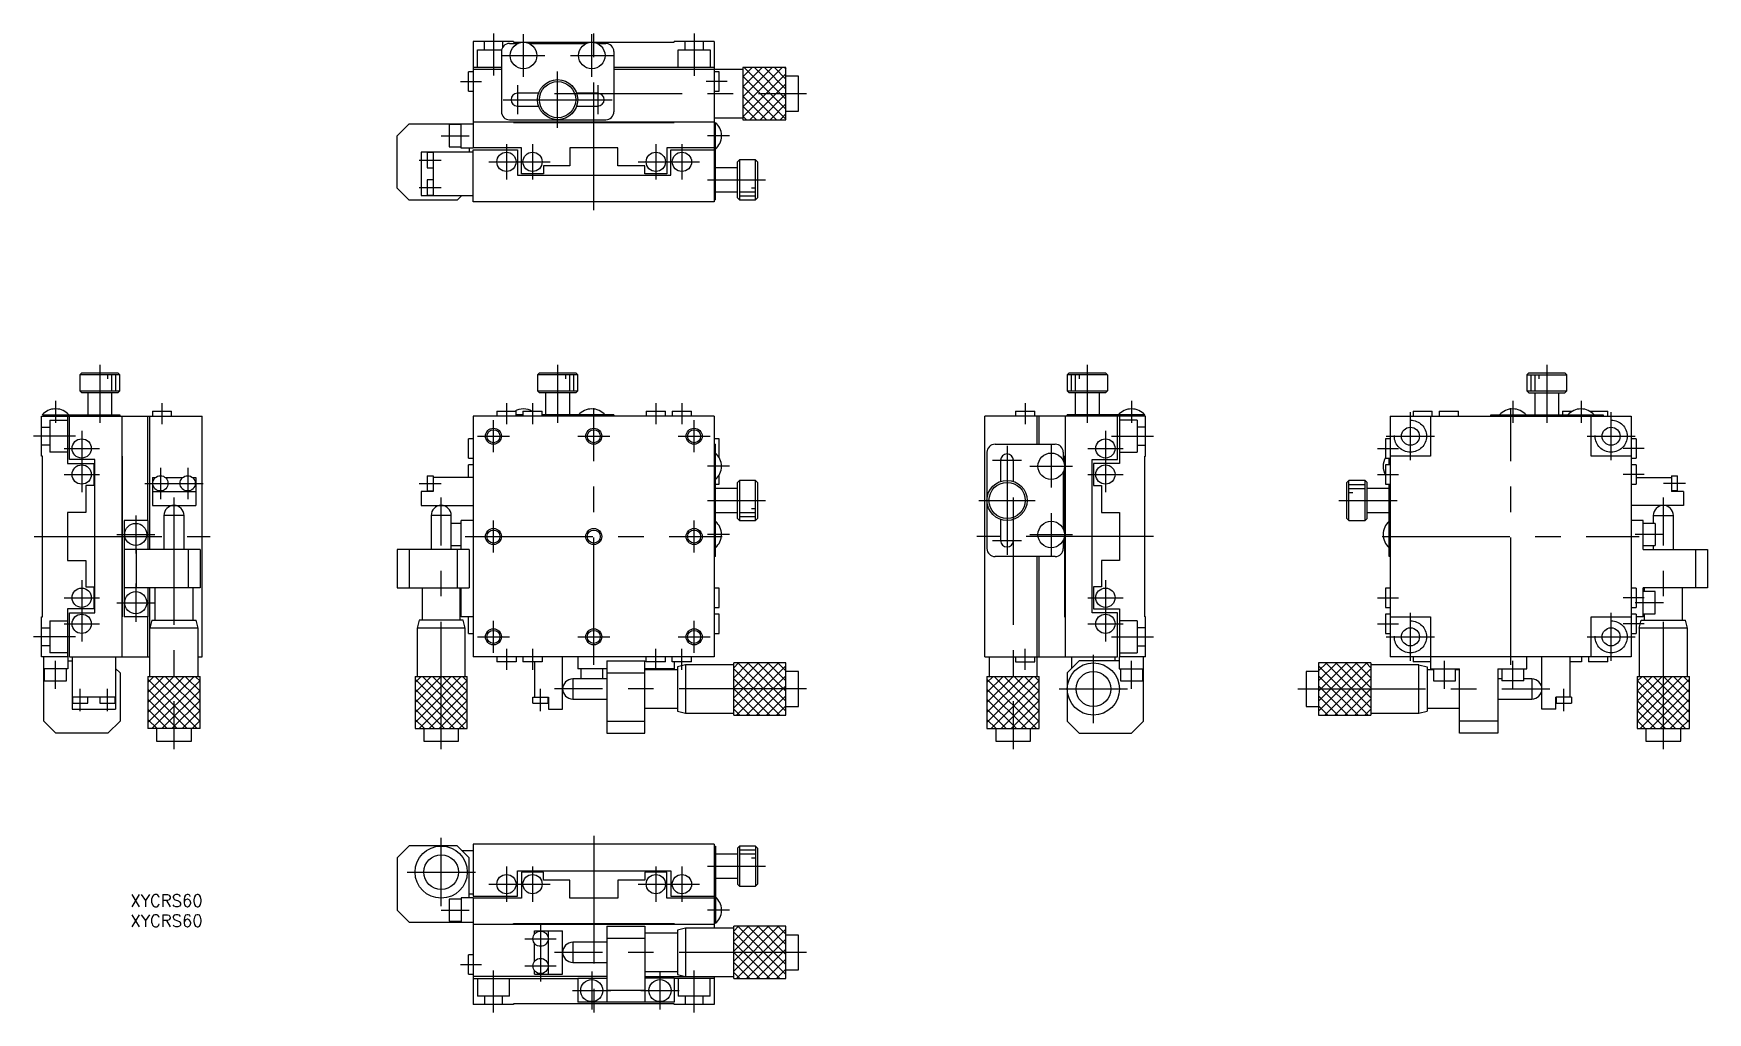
# Model space of a CAD drawing. Extents: x -110 to 307, y -119 to 125.
import ezdxf

# ---------------------------------------------------------------- set-up
doc = ezdxf.new("R2010")
doc.units = 0
doc.linetypes.add('CENTER', pattern=[50.8, 31.75, -6.35, 6.35, -6.35])
doc.linetypes.add('DASHED', pattern=[19.05, 12.7, -6.35])
doc.layers.get('0').update_dxf_attribs({"linetype": 'CONTINUOUS'})
doc.layers.add('CENTER', color=1, linetype='CENTER')
doc.styles.get("Standard").update_dxf_attribs({"font": 'txt.shx', "height": 3, "bigfont": 'bigfont.shx'})

msp = doc.modelspace()

# ---------------------------------------------------------------- linework, layer by layer
at = {"color": 7, "linetype": 'CONTINUOUS'}
for p, q in [((10, 123.37), (0, 123.37)), ((0, 123.37), (0, 96.82)), ((9, 122.87), (11.13, 122.87)), ((10, 123.37), (10, 123.17)), ((10, 123.17), (50, 123.17)), ((13.87, 122.87), (28.13, 122.87)), ((30.87, 122.87), (33, 122.87)), ((50, 123.17), (50, 123.37)), ((60, 123.37), (50, 123.37)), ((60, 123.37), (60, 83.37)), ((7, 116.87), (0, 116.87)), ((7, 120.87), (7, 105.87)), ((35, 120.87), (35, 105.87)), ((60, 116.87), (35, 116.87)), ((77.86, 116.87), (67.11, 116.87)), ((67.11, 114.57), (69.41, 116.87)), ((67.11, 112.07), (71.91, 116.87)), ((67.11, 109.57), (74.41, 116.87)), ((67.11, 107.07), (76.91, 116.87)), ((67.11, 116.87), (67.11, 103.87)), ((67.5, 116.87), (77.86, 106.51)), ((70, 116.87), (77.86, 109.01)), ((72.5, 116.87), (77.86, 111.51)), ((75, 116.87), (77.86, 114.01)), ((77.5, 116.87), (77.86, 116.51)), ((77.86, 103.87), (77.86, 116.87)), ((-1.2, 110.97), (-1.2, 115.77)), ((0, 115.77), (-1.2, 115.77)), ((7, 116.37), (0, 116.37)), ((67.11, 116.37), (35, 116.37)), ((61.2, 115.77), (60, 115.77)), ((61.2, 110.97), (61.2, 115.77)), ((67.11, 104.57), (77.86, 115.32)), ((67.11, 114.76), (77.86, 104.01)), ((68.91, 103.87), (77.86, 112.82)), ((81, 114.69), (77.86, 114.69)), ((81, 106.04), (81, 114.69)), ((-1.2, 110.97), (0, 110.97)), ((16.26, 110.47), (11, 110.47)), ((31, 110.47), (25.74, 110.47)), ((60, 110.97), (61.2, 110.97)), ((67.11, 112.26), (75.5, 103.87)), ((67.11, 109.76), (73, 103.87)), ((71.41, 103.87), (77.86, 110.32)), ((11, 107.27), (16.26, 107.27)), ((25.74, 107.27), (31, 107.27)), ((60, 104.37), (67.11, 104.37)), ((67.11, 107.26), (70.5, 103.87)), ((67.11, 104.76), (68, 103.87)), ((73.91, 103.87), (77.86, 107.82)), ((76.41, 103.87), (77.86, 105.32)), ((77.86, 106.04), (81, 106.04)), ((-19, 99.82), (-16, 102.82)), ((-16, 102.82), (0, 102.82)), ((-6, 102.64), (-6, 97.14)), ((-3, 102.64), (-6, 102.64)), ((-3, 96.82), (-3, 102.82)), ((0, 103.37), (60, 103.37)), ((9, 103.87), (33, 103.87)), ((10, 103.37), (10, 103.17)), ((10, 103.17), (50, 103.17)), ((50, 103.17), (50, 103.37)), ((60, 102.87), (60.3, 102.87)), ((60.3, 83.87), (60.3, 103.17)), ((67.11, 103.87), (77.86, 103.87)), ((-19, 86.82), (-19, 99.82)), ((-6, 97.14), (-3, 97.14)), ((0, 96.82), (-3, 96.82)), ((-1, 96.82), (-1, 95.77)), ((12, 96.87), (0, 96.87)), ((0, 96.37), (11, 96.37)), ((0, 83.37), (0, 96.37)), ((11, 96.37), (11, 90.07)), ((12, 90.37), (12, 96.87)), ((36, 96.87), (24, 96.87)), ((24, 96.87), (24, 92.37)), ((36, 92.37), (36, 96.87)), ((60, 96.87), (48.2, 96.87)), ((48.2, 96.87), (48.2, 90.37)), ((49.2, 90.07), (49.2, 96.37)), ((49.2, 96.37), (60, 96.37)), ((61.8, 99.72), (61.8, 100.02)), ((0, 95.77), (-13, 95.77)), ((-13, 95.77), (-13, 84.97)), ((-11.5, 95.67), (-11.5, 91.87)), ((-10, 95.67), (-11.5, 95.67)), ((-11.5, 91.87), (-10, 91.87)), ((-10, 95.77), (-10, 84.97)), ((24, 92.37), (17.5, 92.37)), ((17.5, 92.37), (17.5, 90.37)), ((42.7, 92.37), (36, 92.37)), ((42.7, 90.37), (42.7, 92.37)), ((65.8, 91.87), (60.3, 91.87)), ((66.3, 93.87), (65.8, 93.37)), ((65.8, 84.37), (65.8, 93.37)), ((66.3, 93.87), (66.3, 83.87)), ((70.3, 93.87), (66.3, 93.87)), ((70.3, 83.87), (70.3, 93.87)), ((70.8, 93.37), (70.3, 93.87)), ((70.8, 93.37), (70.8, 84.37)), ((-11.5, 88.87), (-11.5, 85.07)), ((-10, 88.87), (-11.5, 88.87)), ((11, 90.07), (49.2, 90.07)), ((17.5, 90.37), (12, 90.37)), ((48.2, 90.37), (42.7, 90.37)), ((-16, 83.82), (-19, 86.82)), ((-4, 83.82), (-16, 83.82)), ((-13, 84.97), (0, 84.97)), ((-11.5, 85.07), (-10, 85.07)), ((-2.85, 84.97), (-4, 83.82)), ((60.3, 83.87), (60, 83.87)), ((60.3, 85.87), (65.8, 85.87)), ((65.8, 84.37), (66.3, 83.87)), ((66.3, 85.87), (70.3, 85.87)), ((66.3, 84.87), (70.3, 84.87)), ((66.3, 83.87), (70.3, 83.87)), ((69.3, 86.87), (70.3, 86.87)), ((70.3, 83.87), (70.8, 84.37)), ((60, 83.37), (0, 83.37)), ((-97.55, 40.8), (-98.05, 40.3)), ((-88.05, 40.3), (-98.05, 40.3)), ((-98.05, 40.3), (-98.05, 36.3)), ((-97.55, 40.8), (-88.55, 40.8)), ((-91.05, 39.3), (-91.05, 40.3)), ((-90.05, 36.3), (-90.05, 40.3)), ((-89.05, 36.3), (-89.05, 40.3)), ((-88.05, 40.3), (-88.55, 40.8)), ((-88.05, 36.3), (-88.05, 40.3)), ((16.5, 40.8), (16, 40.3)), ((26, 40.3), (16, 40.3)), ((16, 40.3), (16, 36.3)), ((16.5, 40.8), (25.5, 40.8)), ((23, 39.3), (23, 40.3)), ((24, 36.3), (24, 40.3)), ((25, 36.3), (25, 40.3)), ((26, 40.3), (25.5, 40.8)), ((26, 36.3), (26, 40.3)), ((148.44, 40.8), (147.94, 40.3)), ((157.94, 40.3), (147.94, 40.3)), ((147.94, 40.3), (147.94, 36.3)), ((148.44, 40.8), (157.44, 40.8)), ((148.94, 40.3), (148.94, 36.3)), ((149.94, 40.3), (149.94, 36.3)), ((150.94, 40.3), (150.94, 39.3)), ((157.94, 40.3), (157.44, 40.8)), ((157.94, 40.3), (157.94, 36.3)), ((262.9, 40.8), (262.4, 40.3)), ((262.4, 40.3), (262.4, 36.3)), ((262.4, 40.3), (272.4, 40.3)), ((262.9, 40.8), (271.9, 40.8)), ((263.4, 40.3), (263.4, 36.3)), ((264.4, 40.3), (264.4, 36.3)), ((265.4, 40.3), (265.4, 39.3)), ((272.4, 40.3), (271.9, 40.8)), ((272.4, 36.3), (272.4, 40.3)), ((-98.05, 36.3), (-88.05, 36.3)), ((-98.05, 36.3), (-97.55, 35.8)), ((-88.55, 35.8), (-97.55, 35.8)), ((-96.05, 35.8), (-96.05, 30.3)), ((-90.05, 30.3), (-90.05, 35.8)), ((-88.55, 35.8), (-88.05, 36.3)), ((16, 36.3), (26, 36.3)), ((16, 36.3), (16.5, 35.8)), ((25.5, 35.8), (16.5, 35.8)), ((18, 35.8), (18, 30.3)), ((24, 30.3), (24, 35.8)), ((25.5, 35.8), (26, 36.3)), ((147.94, 36.3), (148.44, 35.8)), ((147.94, 36.3), (157.94, 36.3)), ((157.44, 35.8), (148.44, 35.8)), ((149.94, 35.8), (149.94, 30.3)), ((155.94, 30.3), (155.94, 35.8)), ((157.44, 35.8), (157.94, 36.3)), ((262.4, 36.3), (262.9, 35.8)), ((262.4, 36.3), (272.4, 36.3)), ((262.9, 35.8), (271.9, 35.8)), ((264.4, 35.8), (264.4, 30.3)), ((270.4, 30.3), (270.4, 35.8)), ((271.9, 35.8), (272.4, 36.3)), ((-107.55, 20), (-107.55, 30)), ((-107.55, 30), (-67.55, 30)), ((-107.35, 30.3), (-88.05, 30.3)), ((-107.05, 30), (-107.05, 30.3)), ((-104.2, 31.8), (-103.91, 31.8)), ((-101.05, 30), (-101.05, 18.2)), ((-100.55, 19.2), (-100.55, 30)), ((-88.05, 30.3), (-88.05, 30)), ((-87.55, 30), (-87.55, -30)), ((-81.06, 4), (-81.06, 30)), ((-80.56, -3.25), (-80.56, 30)), ((-79.95, 31.2), (-79.95, 30)), ((-79.95, 31.2), (-75.15, 31.2)), ((-75.15, 30), (-75.15, 31.2)), ((-67.55, -30), (-67.55, 30)), ((0, 30), (0, -30)), ((60, 30), (0, 30)), ((5.85, 31.2), (10.65, 31.2)), ((5.85, 31.2), (5.85, 30)), ((10.65, 30), (10.65, 31.2)), ((12.35, 30.3), (10.65, 30.3)), ((12.35, 31.2), (17.15, 31.2)), ((12.35, 31.2), (12.35, 30)), ((17.15, 30), (17.15, 31.2)), ((35, 30.3), (17.15, 30.3)), ((35, 30.3), (35, 30)), ((43.05, 31.2), (47.85, 31.2)), ((43.05, 31.2), (43.05, 30)), ((47.85, 30), (47.85, 31.2)), ((49.55, 31.2), (54.35, 31.2)), ((49.55, 31.2), (49.55, 30)), ((54.35, 30), (54.35, 31.2)), ((60, 30), (60, -30)), ((127.44, -30), (127.44, 30)), ((167.44, 30), (127.44, 30)), ((135.04, 31.2), (135.04, 30)), ((135.04, 31.2), (139.85, 31.2)), ((139.85, 30), (139.85, 31.2)), ((140.44, 23), (140.44, 30)), ((140.94, 23), (140.94, 30)), ((147.44, 30), (147.44, -30)), ((147.94, 30), (147.94, 30.3)), ((167.24, 30.3), (147.94, 30.3)), ((160.44, 19.2), (160.44, 30)), ((160.94, 30), (160.94, 18.2)), ((166.94, 30.3), (166.94, 30)), ((167.44, 20), (167.44, 30)), ((228.4, 30), (288.4, 30)), ((228.4, 30), (228.4, -30)), ((234.05, 31.2), (238.85, 31.2)), ((234.05, 31.2), (234.05, 30)), ((238.4, 30), (238.4, 20)), ((238.85, 30), (238.85, 31.2)), ((240.55, 31.2), (245.35, 31.2)), ((240.55, 31.2), (240.55, 30)), ((245.35, 30), (245.35, 31.2)), ((253.4, 30), (253.4, 30.3)), ((253.4, 30.3), (281.4, 30.3)), ((271.25, 31.2), (273.69, 31.2)), ((271.25, 31.2), (271.25, 30.3)), ((278.12, 31.2), (282.55, 31.2)), ((278.4, 20), (278.4, 30)), ((281.4, 30.3), (281.4, 30)), ((282.55, 30), (282.55, 31.2)), ((288.4, 30), (288.4, -30)), ((-1.2, 19.55), (-1.2, 24.35)), ((0, 24.35), (-1.2, 24.35)), ((61.2, 24.35), (60, 24.35)), ((60, 23), (60.3, 23)), ((60.3, -5), (60.3, 23)), ((61.2, 19.72), (61.2, 24.35)), ((127.94, 21), (127.94, -3)), ((129.94, 23), (144.94, 23)), ((146.94, 21), (146.94, 18.87)), ((227.2, 24.35), (227.2, 19.55)), ((228.4, 24.35), (227.2, 24.35)), ((289.6, 24.35), (288.4, 24.35)), ((289.6, 24.35), (289.6, 19.55)), ((-107.35, 20), (-107.55, 20)), ((-107.35, -20), (-107.35, 20)), ((-101.05, 18.2), (-94.55, 18.2)), ((-94.25, 19.2), (-100.55, 19.2)), ((-94.55, 18.2), (-94.55, 12.7)), ((-94.25, -19), (-94.25, 19.2)), ((-87.35, 20), (-87.55, 20)), ((-87.35, -20), (-87.35, 20)), ((-1.2, 19.55), (0, 19.55)), ((-1.2, 14.75), (-1.2, 17.85)), ((0, 17.85), (-1.2, 17.85)), ((131.34, 19), (131.34, 13.74)), ((134.55, 13.74), (134.55, 19)), ((147.44, 20), (147.25, 20)), ((147.25, 20), (147.25, -20)), ((154.15, 19.2), (160.44, 19.2)), ((154.15, -19), (154.15, 19.2)), ((154.44, 18.2), (154.44, 12.7)), ((160.94, 18.2), (154.44, 18.2)), ((167.24, 20), (167.44, 20)), ((167.24, -20), (167.24, 20)), ((227.2, 19.55), (228.4, 19.55)), ((228.4, 17.85), (227.2, 17.85)), ((227.2, 17.85), (227.2, 13.05)), ((228.1, 17.85), (228.1, 19.55)), ((238.4, 20), (228.4, 20)), ((288.4, 20), (278.4, 20)), ((288.4, 19.55), (289.6, 19.55)), ((289.6, 17.85), (288.4, 17.85)), ((289.6, 17.85), (289.6, 13.05)), ((-94.55, 12.7), (-96.55, 12.7)), ((-96.55, 12.7), (-96.55, 6)), ((-79.95, 14.75), (-79.12, 14.75)), ((-79.95, 14.75), (-79.95, 7.75)), ((-76.79, 14.75), (-72.32, 14.75)), ((-69.99, 14.75), (-69.15, 14.75)), ((-69.15, 14.75), (-69.15, 7.75)), ((-11.5, 15.15), (-11.5, 11.35)), ((-11.5, 15.15), (-10, 15.15)), ((-10, 15.15), (-10, 11.25)), ((0, 14.75), (-10, 14.75)), ((60.3, 13.05), (61.2, 13.05)), ((61.2, 13.05), (61.2, 15.28)), ((66.3, 14), (65.8, 13.5)), ((65.8, 4.5), (65.8, 13.5)), ((66.3, 14), (66.3, 4)), ((70.3, 14), (66.3, 14)), ((70.3, 4), (70.3, 14)), ((70.8, 13.5), (70.3, 14)), ((70.8, 13.5), (70.8, 4.5)), ((146.94, 16.13), (146.94, 1.87)), ((154.44, 12.7), (156.44, 12.7)), ((156.44, 12.7), (156.44, 6)), ((218.1, 14), (217.6, 13.5)), ((217.6, 4.5), (217.6, 13.5)), ((222.1, 14), (218.1, 14)), ((218.1, 4), (218.1, 14)), ((218.1, 13), (222.1, 13)), ((222.6, 13.5), (222.1, 14)), ((222.1, 4), (222.1, 14)), ((222.6, 4.5), (222.6, 13.5)), ((227.2, 13.05), (228.4, 13.05)), ((228.1, -5), (228.1, 13.05)), ((288.4, 13.05), (289.6, 13.05)), ((289.6, 14.75), (298.4, 14.75)), ((298.4, 15.15), (298.4, 11.25)), ((298.4, 15.15), (299.9, 15.15)), ((299.9, 11.35), (299.9, 15.15)), ((-79.95, 11.25), (-69.15, 11.25)), ((-10, 11.25), (-13, 11.25)), ((-13, 11.25), (-13, 7.75)), ((-11.5, 11.35), (-10, 11.35)), ((65.8, 12), (60.3, 12)), ((218.1, 12), (222.1, 12)), ((218.1, 11), (219.1, 11)), ((228.1, 12), (222.6, 12)), ((299.9, 11.35), (298.4, 11.35)), ((301.4, 11.25), (298.4, 11.25)), ((301.4, 11.25), (301.4, 7.75)), ((-96.55, 6), (-101.05, 6)), ((-101.05, 6), (-101.05, -6)), ((-79.95, 7.75), (-69.15, 7.75)), ((-77.06, 5.25), (-77.06, -3.25)), ((-72.06, 5.25), (-77.06, 5.25)), ((-72.06, -3.25), (-72.06, 5.25)), ((-13, 7.75), (0, 7.75)), ((-5.5, 5.25), (-10.5, 5.25)), ((-10.5, 5.25), (-10.5, -3.25)), ((-5.5, -3.25), (-5.5, 5.25)), ((60.3, 6), (65.8, 6)), ((65.8, 4.5), (66.3, 4)), ((66.3, 6), (70.3, 6)), ((66.3, 5), (70.3, 5)), ((69.3, 7), (70.3, 7)), ((70.3, 4), (70.8, 4.5)), ((131.34, 4.26), (131.34, -1)), ((134.55, -1), (134.55, 4.26)), ((156.44, 6), (160.94, 6)), ((160.94, 6), (160.94, -6)), ((217.6, 4.5), (218.1, 4)), ((222.1, 4), (222.6, 4.5)), ((222.6, 6), (228.1, 6)), ((301.4, 7.75), (288.4, 7.75)), ((293.9, 5.25), (293.9, 3.26)), ((293.9, 5.25), (298.9, 5.25)), ((298.9, -3.25), (298.9, 5.25)), ((-81, 4), (-87, 4)), ((-87, 4), (-87, -20)), ((-81, -3.25), (-81, 4)), ((-3, 3.26), (-5.5, 3.26)), ((0, 4), (-3, 4)), ((-3, -3.25), (-3, 4)), ((66.3, 4), (70.3, 4)), ((218.1, 4), (222.1, 4)), ((291.4, 4), (288.4, 4)), ((291.4, -3.25), (291.4, 4)), ((294.4, 3.26), (291.4, 3.26)), ((294.4, 3.26), (294.4, -2.24)), ((-68, -3.25), (-87, -3.25)), ((-84, -3.25), (-84, -12.75)), ((-71, -3.25), (-71, -12.75)), ((-68, -3.25), (-68, -12.75)), ((-19, -3.25), (-19, -12.75)), ((-1, -3.25), (-19, -3.25)), ((-16, -3.25), (-16, -12.75)), ((-5.5, -2.24), (-3, -2.24)), ((-4, -3.25), (-4, -12.75)), ((-1, -3.25), (-1, -12.75)), ((146.94, -0.87), (146.94, -3)), ((291.4, -2.24), (294.4, -2.24)), ((291.4, -3.25), (307.4, -3.25)), ((293.9, -2.24), (293.9, -3.25)), ((304.4, -3.25), (304.4, -12.75)), ((307.4, -3.25), (307.4, -12.75)), ((-101.05, -6), (-96.55, -6)), ((-96.55, -6), (-96.55, -12.5)), ((60.3, -5), (60, -5)), ((144.94, -5), (129.94, -5)), ((140.45, -34.86), (140.45, -5)), ((140.94, -30), (140.94, -5)), ((156.44, -6), (156.44, -12.5)), ((160.94, -6), (156.44, -6)), ((228.4, -5), (228.1, -5)), ((-96.55, -12.5), (-94.55, -12.5)), ((-94.55, -12.5), (-94.55, -18)), ((154.44, -12.5), (154.44, -18)), ((156.44, -12.5), (154.44, -12.5)), ((-68, -12.75), (-87, -12.75)), ((-81, -20), (-81, -12.75)), ((-80.56, -34.86), (-80.56, -12.75)), ((-79.31, -12.75), (-79.31, -20.86)), ((-69.81, -20.86), (-69.81, -12.75)), ((-19, -12.75), (-1, -12.75)), ((-12.75, -12.75), (-12.75, -20.86)), ((-3.25, -20.86), (-3.25, -12.75)), ((-3, -13.74), (-3.25, -13.74)), ((-3, -20), (-3, -12.75)), ((61.2, -12.85), (60, -12.85)), ((61.2, -17.65), (61.2, -12.85)), ((227.2, -12.85), (227.2, -17.65)), ((228.4, -12.85), (227.2, -12.85)), ((289.6, -12.85), (288.4, -12.85)), ((289.6, -12.85), (289.6, -17.65)), ((291.4, -20), (291.4, -12.75)), ((307.4, -12.75), (291.4, -12.75)), ((294.4, -13.74), (291.4, -13.74)), ((291.65, -12.75), (291.65, -13.74)), ((294.4, -19.24), (294.4, -13.74)), ((301.15, -20.86), (301.15, -12.75)), ((-107.55, -30), (-107.55, -20)), ((-107.55, -20), (-107.35, -20)), ((-94.55, -18), (-101.05, -18)), ((-101.05, -18), (-101.05, -30)), ((-100.55, -30), (-100.55, -19)), ((-100.55, -19), (-94.25, -19)), ((-87.55, -20), (-87.35, -20)), ((-81, -20), (-87, -20)), ((-81.06, -30), (-81.06, -20)), ((-3.25, -19.24), (-3, -19.24)), ((0, -20), (-3, -20)), ((-1.2, -24.15), (-1.2, -20)), ((60, -17.65), (61.2, -17.65)), ((61.2, -19.35), (60, -19.35)), ((61.2, -24.15), (61.2, -19.35)), ((147.25, -20), (147.44, -20)), ((160.44, -19), (154.15, -19)), ((154.44, -18), (160.94, -18)), ((160.44, -30), (160.44, -19)), ((160.94, -18), (160.94, -30)), ((167.44, -20), (167.24, -20)), ((167.44, -30), (167.44, -20)), ((227.2, -17.65), (228.4, -17.65)), ((227.2, -19.35), (227.2, -24.15)), ((228.4, -19.35), (227.2, -19.35)), ((228.4, -20), (238.4, -20)), ((238.4, -20), (238.4, -33)), ((278.4, -20), (288.4, -20)), ((278.4, -30), (278.4, -20)), ((288.4, -17.65), (289.6, -17.65)), ((289.6, -19.35), (288.4, -19.35)), ((289.6, -19.35), (289.6, -24.15)), ((291.4, -20), (289.6, -20)), ((291.4, -19.24), (294.4, -19.24)), ((291.65, -19.24), (291.65, -20.86)), ((-80.06, -20.86), (-80.56, -22.86)), ((-68.56, -22.86), (-80.56, -22.86)), ((-80.06, -20.86), (-69.06, -20.86)), ((-68.56, -22.86), (-69.06, -20.86)), ((-68.56, -34.86), (-68.56, -22.86)), ((-13.5, -20.86), (-14, -22.86)), ((-2, -22.86), (-14, -22.86)), ((-14, -22.86), (-14, -34.86)), ((-2.5, -20.86), (-13.5, -20.86)), ((-2, -22.86), (-2.5, -20.86)), ((-2, -34.86), (-2, -22.86)), ((-1.2, -24.15), (0, -24.15)), ((60, -24.15), (61.2, -24.15)), ((227.2, -24.15), (228.4, -24.15)), ((288.4, -24.15), (289.6, -24.15)), ((290.4, -22.86), (290.9, -20.86)), ((290.4, -22.86), (290.4, -34.86)), ((302.4, -22.86), (290.4, -22.86)), ((290.9, -20.86), (301.9, -20.86)), ((302.4, -22.86), (301.9, -20.86)), ((302.4, -34.86), (302.4, -22.86)), ((-101, -30), (-107.55, -30)), ((-107, -46), (-107, -30)), ((-101, -33), (-107, -33)), ((-106.83, -36), (-106.83, -33)), ((-101.33, -36), (-101.33, -33)), ((-101, -30), (-101, -33)), ((-101, -31), (-99.95, -31)), ((-100.55, -30), (-80.6, -30)), ((-99.95, -30), (-99.95, -43)), ((-89.15, -30), (-89.15, -43)), ((-89.15, -32.85), (-88, -34)), ((-68.56, -30), (-67.55, -30)), ((60, -30), (0, -30)), ((5.85, -30), (5.85, -31.2)), ((10.65, -31.2), (5.85, -31.2)), ((10.65, -30), (10.65, -31.2)), ((12.35, -30), (12.35, -31.2)), ((17.15, -31.2), (12.35, -31.2)), ((15.25, -31.2), (15.25, -40)), ((17.15, -30), (17.15, -31.2)), ((22.25, -43), (22.25, -30)), ((26, -30), (26, -33)), ((33.25, -33), (26, -33)), ((26.74, -33), (26.74, -35.5)), ((32.24, -35.5), (32.24, -33)), ((33.25, -31), (42.75, -31)), ((33.25, -31), (33.25, -49)), ((42.75, -49), (42.75, -31)), ((50, -33), (42.75, -33)), ((50.86, -33.25), (42.75, -33.25)), ((43.05, -31.2), (43.05, -30)), ((47.85, -31.2), (43.05, -31.2)), ((43.74, -33), (43.74, -33.25)), ((47.85, -31.2), (47.85, -30)), ((49.24, -33.25), (49.24, -33)), ((49.55, -31.2), (49.55, -30)), ((54.35, -31.2), (49.55, -31.2)), ((50, -31.2), (50, -33)), ((52.86, -32), (50.86, -32.5)), ((50.86, -32.5), (50.86, -43.5)), ((52.86, -32), (52.86, -44)), ((64.86, -32), (52.86, -32)), ((54.35, -31.2), (54.35, -30)), ((64.86, -44.5), (64.86, -31.5)), ((77.86, -31.5), (64.86, -31.5)), ((64.86, -32.69), (66.05, -31.5)), ((64.86, -35.19), (68.55, -31.5)), ((64.86, -37.69), (71.05, -31.5)), ((64.86, -40.19), (73.55, -31.5)), ((64.86, -42.69), (76.05, -31.5)), ((64.86, -33), (76.35, -44.5)), ((65.55, -44.5), (77.86, -32.19)), ((65.85, -31.5), (77.86, -43.5)), ((68.35, -31.5), (77.86, -41)), ((70.85, -31.5), (77.86, -38.5)), ((73.35, -31.5), (77.86, -36)), ((75.85, -31.5), (77.86, -33.5)), ((77.86, -44.5), (77.86, -31.5)), ((127.44, -30), (160.44, -30)), ((128.45, -30), (128.45, -34.86)), ((135.04, -30), (135.04, -31.2)), ((135.04, -31.2), (139.85, -31.2)), ((139.85, -31.2), (139.85, -30)), ((150.9, -31), (147.9, -34)), ((149.04, -32.85), (149.04, -30)), ((160.9, -31), (150.9, -31)), ((159.85, -31), (159.85, -30)), ((160.9, -30), (160.9, -33)), ((167.44, -30), (160.9, -30)), ((160.9, -33), (166.9, -33)), ((161.22, -33), (161.22, -36)), ((166.72, -36), (166.72, -33)), ((166.9, -46), (166.9, -30)), ((223.54, -31.5), (210.54, -31.5)), ((210.54, -33.5), (212.55, -31.5)), ((210.54, -36), (215.05, -31.5)), ((210.54, -38.5), (217.55, -31.5)), ((210.54, -41), (220.05, -31.5)), ((210.54, -43.5), (222.55, -31.5)), ((210.54, -31.5), (210.54, -44.5)), ((210.54, -32.19), (222.85, -44.5)), ((212.05, -44.5), (223.54, -33)), ((212.35, -31.5), (223.54, -42.69)), ((214.85, -31.5), (223.54, -40.19)), ((217.35, -31.5), (223.54, -37.69)), ((219.85, -31.5), (223.54, -35.19)), ((222.35, -31.5), (223.54, -32.69)), ((223.54, -31.5), (223.54, -44.5)), ((235.54, -32), (223.54, -32)), ((288.4, -30), (228.4, -30)), ((234.05, -30), (234.05, -31.2)), ((238.4, -31.2), (234.05, -31.2)), ((235.54, -44), (235.54, -32)), ((235.54, -32), (237.54, -32.5)), ((237.54, -32.5), (237.54, -43.5)), ((239.16, -33.25), (237.54, -33.25)), ((238.4, -33), (245.65, -33)), ((239.16, -33), (239.16, -36)), ((244.66, -36), (244.66, -33)), ((245.65, -33.25), (244.66, -33.25)), ((245.65, -49), (245.65, -33)), ((255.15, -33), (262.4, -33)), ((255.15, -33), (255.15, -49)), ((256.16, -33), (256.16, -36)), ((261.66, -36), (261.66, -33)), ((262.4, -33), (262.4, -30)), ((266.15, -43), (266.15, -30)), ((273.15, -30), (273.15, -40)), ((276.05, -31.2), (273.15, -31.2)), ((276.05, -30), (276.05, -31.2)), ((277.75, -30), (277.75, -31.2)), ((282.55, -31.2), (277.75, -31.2)), ((282.55, -31.2), (282.55, -30)), ((-106.83, -36), (-101.33, -36)), ((-88, -34), (-88, -46)), ((-81.06, -34.86), (-81.06, -47.86)), ((-81.06, -34.86), (-68.06, -34.86)), ((-79.56, -34.86), (-81.06, -36.36)), ((-77.06, -34.86), (-81.06, -38.86)), ((-74.56, -34.86), (-81.06, -41.36)), ((-72.06, -34.86), (-81.06, -43.86)), ((-69.56, -34.86), (-81.06, -46.36)), ((-81.06, -35.56), (-68.75, -47.86)), ((-68.06, -35.86), (-80.06, -47.86)), ((-79.25, -34.86), (-68.06, -46.06)), ((-76.75, -34.86), (-68.06, -43.56)), ((-74.25, -34.86), (-68.06, -41.06)), ((-71.75, -34.86), (-68.06, -38.56)), ((-69.25, -34.86), (-68.06, -36.06)), ((-68.06, -47.86), (-68.06, -34.86)), ((-14.5, -34.86), (-1.5, -34.86)), ((-14.5, -34.86), (-14.5, -47.86)), ((-13.01, -34.86), (-14.5, -36.36)), ((-10.51, -34.86), (-14.5, -38.86)), ((-8.01, -34.86), (-14.5, -41.36)), ((-5.51, -34.86), (-14.5, -43.86)), ((-3.01, -34.86), (-14.5, -46.36)), ((-14.5, -35.56), (-2.2, -47.86)), ((-1.5, -35.86), (-13.51, -47.86)), ((-12.7, -34.86), (-1.5, -46.06)), ((-10.2, -34.86), (-1.5, -43.56)), ((-7.7, -34.86), (-1.5, -41.06)), ((-5.2, -34.86), (-1.5, -38.56)), ((-2.7, -34.86), (-1.5, -36.06)), ((-1.5, -47.86), (-1.5, -34.86)), ((24.75, -35.5), (24.75, -40.5)), ((33.25, -35.5), (24.75, -35.5)), ((33.25, -34), (42.75, -34)), ((64.86, -35.5), (73.85, -44.5)), ((68.05, -44.5), (77.86, -34.69)), ((70.55, -44.5), (77.86, -37.19)), ((81, -33.67), (77.86, -33.67)), ((81, -42.32), (81, -33.67)), ((127.94, -34.86), (127.94, -47.86)), ((127.94, -34.86), (140.94, -34.86)), ((129.44, -34.86), (127.94, -36.36)), ((131.94, -34.86), (127.94, -38.86)), ((134.44, -34.86), (127.94, -41.36)), ((136.94, -34.86), (127.94, -43.86)), ((139.44, -34.86), (127.94, -46.36)), ((127.94, -35.56), (140.25, -47.86)), ((140.94, -35.86), (128.94, -47.86)), ((129.75, -34.86), (140.94, -46.06)), ((132.25, -34.86), (140.94, -43.56)), ((134.75, -34.86), (140.94, -41.06)), ((137.25, -34.86), (140.94, -38.56)), ((139.75, -34.86), (140.94, -36.06)), ((140.94, -47.86), (140.94, -34.86)), ((147.9, -34), (147.9, -46)), ((161.22, -36), (166.72, -36)), ((210.54, -33.67), (207.4, -33.67)), ((207.4, -33.67), (207.4, -42.32)), ((210.54, -34.69), (220.35, -44.5)), ((210.54, -37.19), (217.85, -44.5)), ((214.55, -44.5), (223.54, -35.5)), ((239.16, -36), (244.66, -36)), ((256.16, -35.5), (255.15, -35.5)), ((261.66, -36), (256.16, -36)), ((263.65, -35.5), (261.66, -35.5)), ((263.65, -35.5), (263.65, -40.5)), ((289.9, -34.86), (302.9, -34.86)), ((289.9, -34.86), (289.9, -47.86)), ((289.9, -46.06), (301.1, -34.86)), ((289.9, -43.56), (298.6, -34.86)), ((289.9, -41.06), (296.1, -34.86)), ((289.9, -38.56), (293.6, -34.86)), ((289.9, -36.06), (291.1, -34.86)), ((301.91, -47.86), (289.9, -35.86)), ((290.6, -47.86), (302.9, -35.56)), ((302.9, -46.36), (291.41, -34.86)), ((302.9, -43.86), (293.91, -34.86)), ((302.9, -41.36), (296.41, -34.86)), ((302.9, -38.86), (298.91, -34.86)), ((302.9, -36.36), (301.41, -34.86)), ((302.9, -47.86), (302.9, -34.86)), ((-89.15, -40), (-99.95, -40)), ((-99.85, -40), (-99.85, -41.5)), ((-99.85, -41.5), (-96.05, -41.5)), ((-96.05, -41.5), (-96.05, -40)), ((-93.05, -40), (-93.05, -41.5)), ((-93.05, -41.5), (-89.25, -41.5)), ((-89.25, -41.5), (-89.25, -40)), ((-81.06, -38.06), (-71.25, -47.86)), ((-81.06, -40.56), (-73.75, -47.86)), ((-68.06, -38.36), (-77.56, -47.86)), ((-68.06, -40.86), (-75.06, -47.86)), ((-14.5, -38.06), (-4.7, -47.86)), ((-14.5, -40.56), (-7.2, -47.86)), ((-1.5, -38.36), (-11.01, -47.86)), ((-1.5, -40.86), (-8.51, -47.86)), ((14.85, -41.5), (14.85, -40)), ((14.85, -40), (18.75, -40)), ((14.85, -41.5), (18.65, -41.5)), ((18.65, -41.5), (18.65, -40)), ((18.75, -40), (18.75, -43)), ((24.75, -40.5), (33.25, -40.5)), ((64.86, -38), (71.35, -44.5)), ((64.86, -40.5), (68.85, -44.5)), ((73.05, -44.5), (77.86, -39.69)), ((127.94, -38.06), (137.75, -47.86)), ((127.94, -40.56), (135.25, -47.86)), ((140.94, -38.36), (131.44, -47.86)), ((140.94, -40.86), (133.94, -47.86)), ((210.54, -39.69), (215.35, -44.5)), ((217.05, -44.5), (223.54, -38)), ((219.55, -44.5), (223.54, -40.5)), ((255.15, -40.5), (263.65, -40.5)), ((273.55, -40), (269.65, -40)), ((269.65, -43), (269.65, -40)), ((269.75, -41.5), (269.75, -40)), ((269.75, -41.5), (273.55, -41.5)), ((273.55, -40), (273.55, -41.5)), ((299.41, -47.86), (289.9, -38.36)), ((296.91, -47.86), (289.9, -40.86)), ((293.1, -47.86), (302.9, -38.06)), ((295.6, -47.86), (302.9, -40.56)), ((-99.95, -43), (-89.15, -43)), ((-81.06, -43.06), (-76.25, -47.86)), ((-81.06, -45.56), (-78.75, -47.86)), ((-68.06, -43.36), (-72.56, -47.86)), ((-68.06, -45.86), (-70.06, -47.86)), ((-14.5, -43.06), (-9.7, -47.86)), ((-14.5, -45.56), (-12.2, -47.86)), ((-1.5, -43.36), (-6.01, -47.86)), ((-1.5, -45.86), (-3.51, -47.86)), ((18.75, -43), (22.25, -43)), ((42.75, -42.75), (50.86, -42.75)), ((50.86, -43.5), (52.86, -44)), ((52.86, -44), (64.86, -44)), ((64.86, -43), (66.35, -44.5)), ((64.86, -44.5), (77.86, -44.5)), ((75.55, -44.5), (77.86, -42.19)), ((77.86, -42.32), (81, -42.32)), ((127.94, -43.06), (132.75, -47.86)), ((127.94, -45.56), (130.25, -47.86)), ((140.94, -43.36), (136.44, -47.86)), ((140.94, -45.86), (138.94, -47.86)), ((207.4, -42.32), (210.54, -42.32)), ((210.54, -42.19), (212.85, -44.5)), ((210.54, -44.5), (223.54, -44.5)), ((222.05, -44.5), (223.54, -43)), ((223.54, -44), (235.54, -44)), ((235.54, -44), (237.54, -43.5)), ((237.54, -42.75), (245.65, -42.75)), ((269.65, -43), (266.15, -43)), ((294.41, -47.86), (289.9, -43.36)), ((291.91, -47.86), (289.9, -45.86)), ((298.1, -47.86), (302.9, -43.06)), ((300.6, -47.86), (302.9, -45.56)), ((-104, -49), (-107, -46)), ((-91, -49), (-104, -49)), ((-88, -46), (-91, -49)), ((-68.06, -47.86), (-81.06, -47.86)), ((-78.88, -47.86), (-78.88, -51)), ((-70.23, -51), (-70.23, -47.86)), ((-14.5, -47.86), (-1.5, -47.86)), ((-12.33, -47.86), (-12.33, -51)), ((-3.68, -51), (-3.68, -47.86)), ((33.25, -46), (42.75, -46)), ((33.25, -49), (42.75, -49)), ((127.94, -47.86), (140.94, -47.86)), ((130.12, -47.86), (130.12, -51)), ((138.77, -51), (138.77, -47.86)), ((147.9, -46), (150.9, -49)), ((150.9, -49), (163.9, -49)), ((163.9, -49), (166.9, -46)), ((255.15, -46), (245.65, -46)), ((255.15, -49), (245.65, -49)), ((289.9, -47.86), (302.9, -47.86)), ((292.08, -47.86), (292.08, -51)), ((300.73, -51), (300.73, -47.86)), ((-78.88, -51), (-70.23, -51)), ((-12.33, -51), (-3.68, -51)), ((130.12, -51), (138.77, -51)), ((292.08, -51), (300.73, -51)), ((-16, -77.08), (-19, -80.08)), ((-4, -77.08), (-16, -77.08)), ((-1, -80.08), (-4, -77.08)), ((-2.85, -78.23), (0, -78.23)), ((0, -76.63), (0, -89.63)), ((60, -76.63), (0, -76.63)), ((60, -76.63), (60, -97.63)), ((60, -77.13), (60.3, -77.13)), ((60.3, -77.13), (60.3, -96.43)), ((65.8, -79.13), (60.3, -79.13)), ((66.3, -77.13), (65.8, -77.63)), ((65.8, -77.63), (65.8, -86.63)), ((70.3, -77.13), (66.3, -77.13)), ((66.3, -77.13), (66.3, -87.13)), ((70.3, -78.13), (66.3, -78.13)), ((70.3, -79.13), (66.3, -79.13)), ((70.8, -77.63), (70.3, -77.13)), ((70.3, -77.13), (70.3, -87.13)), ((70.8, -77.63), (70.8, -86.63)), ((-19, -80.08), (-19, -93.08)), ((-1, -90.08), (-1, -80.08)), ((11, -83.33), (49.2, -83.33)), ((11, -89.63), (11, -83.33)), ((49.2, -83.33), (49.2, -89.63)), ((70.3, -80.13), (69.3, -80.13)), ((12, -83.63), (12, -90.13)), ((17.5, -83.63), (12, -83.63)), ((17.5, -85.63), (17.5, -83.63)), ((24, -85.63), (17.5, -85.63)), ((24, -90.13), (24, -85.63)), ((36, -85.63), (36, -90.13)), ((42.7, -85.63), (36, -85.63)), ((42.7, -83.63), (42.7, -85.63)), ((48.2, -83.63), (42.7, -83.63)), ((48.2, -90.13), (48.2, -83.63)), ((60.3, -85.13), (65.8, -85.13)), ((65.8, -86.63), (66.3, -87.13)), ((66.3, -87.13), (70.3, -87.13)), ((70.3, -87.13), (70.8, -86.63)), ((-3, -90.4), (-6, -90.4)), ((-6, -90.4), (-6, -95.9)), ((-3, -90.08), (-3, -96.08)), ((0, -90.08), (-3, -90.08)), ((-1, -89.03), (0, -89.03)), ((0, -89.63), (11, -89.63)), ((0, -90.08), (0, -116.63)), ((12, -90.13), (0, -90.13)), ((36, -90.13), (24, -90.13)), ((60, -90.13), (48.2, -90.13)), ((49.2, -89.63), (60, -89.63)), ((-19, -93.08), (-16, -96.08)), ((61.8, -93.28), (61.8, -92.98)), ((-16, -96.08), (0, -96.08)), ((-6, -95.9), (-3, -95.9)), ((0, -96.63), (60, -96.63)), ((10, -96.63), (10, -96.43)), ((10, -96.43), (50, -96.43)), ((15.25, -99.06), (15.25, -98.23)), ((15.25, -98.23), (22.25, -98.23)), ((18.75, -109.03), (18.75, -98.23)), ((22.25, -109.03), (22.25, -98.23)), ((33.25, -97.08), (42.75, -97.08)), ((33.25, -97.08), (33.25, -116.08)), ((42.75, -97.08), (42.75, -116.08)), ((50.86, -98.88), (42.75, -98.88)), ((50, -96.43), (50, -96.63)), ((52.86, -97.63), (50.86, -98.13)), ((50.86, -98.13), (50.86, -109.13)), ((52.86, -97.63), (52.86, -109.63)), ((64.86, -97.63), (52.86, -97.63)), ((60.3, -96.13), (60, -96.13)), ((64.86, -110.13), (64.86, -97.13)), ((77.86, -97.13), (64.86, -97.13)), ((64.86, -98.33), (66.05, -97.13)), ((64.86, -100.83), (68.55, -97.13)), ((64.86, -103.33), (71.05, -97.13)), ((64.86, -105.83), (73.55, -97.13)), ((64.86, -108.33), (76.05, -97.13)), ((64.86, -98.64), (76.35, -110.13)), ((65.55, -110.13), (77.86, -97.83)), ((65.85, -97.13), (77.86, -109.14)), ((68.35, -97.13), (77.86, -106.64)), ((70.85, -97.13), (77.86, -104.14)), ((73.35, -97.13), (77.86, -101.64)), ((75.85, -97.13), (77.86, -99.14)), ((77.86, -110.13), (77.86, -97.13)), ((81, -99.31), (77.86, -99.31)), ((81, -107.96), (81, -99.31)), ((-1.2, -109.03), (-1.2, -104.23)), ((0, -104.23), (-1.2, -104.23)), ((15.25, -105.86), (15.25, -101.4)), ((33.25, -101.13), (24.75, -101.13)), ((24.75, -101.13), (24.75, -106.13)), ((33.25, -100.08), (42.75, -100.08)), ((64.86, -101.14), (73.85, -110.13)), ((64.86, -103.64), (71.35, -110.13)), ((68.05, -110.13), (77.86, -100.33)), ((70.55, -110.13), (77.86, -102.83)), ((15.25, -109.03), (15.25, -108.2)), ((24.75, -106.13), (33.25, -106.13)), ((42.75, -108.38), (50.86, -108.38)), ((64.86, -106.14), (68.85, -110.13)), ((73.05, -110.13), (77.86, -105.33)), ((75.55, -110.13), (77.86, -107.83)), ((77.86, -107.96), (81, -107.96)), ((-1.2, -109.03), (0, -109.03)), ((33.25, -109.63), (0, -109.63)), ((0, -110.13), (26, -110.13)), ((15.25, -109.03), (22.25, -109.03)), ((26, -110.08), (26, -116.08)), ((26, -110.08), (33.25, -110.08)), ((42.75, -109.63), (64.86, -109.63)), ((50, -110.08), (42.75, -110.08)), ((50, -110.08), (50, -116.08)), ((60, -110.13), (50, -110.13)), ((50.86, -109.13), (52.86, -109.63)), ((60, -109.63), (60, -116.63)), ((64.86, -108.64), (66.35, -110.13)), ((64.86, -110.13), (77.86, -110.13)), ((10, -116.63), (0, -116.63)), ((50, -116.43), (10, -116.43)), ((10, -116.43), (10, -116.63)), ((50, -116.08), (26, -116.08)), ((33.25, -113.08), (42.75, -113.08)), ((50, -116.63), (50, -116.43)), ((60, -116.63), (50, -116.63))]:
    msp.add_line(p, q, dxfattribs=at)
at = {"color": 3, "linetype": 'DASHED'}
for p, q in [((1, 116.87), (1, 121.27)), ((1, 121.27), (7.04, 121.27)), ((2.75, 121.27), (2.75, 123.37)), ((7.25, 123.37), (7.25, 121.84)), ((51, 116.87), (51, 121.27)), ((51, 121.27), (59, 121.27)), ((52.75, 121.27), (52.75, 123.37)), ((57.25, 123.37), (57.25, 121.27)), ((59, 121.27), (59, 116.87)), ((-107.55, 27.25), (-105.45, 27.25)), ((-105.45, 29), (-101.05, 29)), ((-105.45, 29), (-105.45, 21)), ((165.34, 29), (160.94, 29)), ((165.34, 29), (165.34, 21)), ((167.44, 27.25), (165.34, 27.25)), ((-105.45, 22.75), (-107.55, 22.75)), ((-101.05, 21), (-105.45, 21)), ((160.94, 21), (165.34, 21)), ((165.34, 22.75), (167.44, 22.75)), ((-107.55, -22.75), (-105.45, -22.75)), ((-105.45, -21), (-101.05, -21)), ((-105.45, -21), (-105.45, -29)), ((165.34, -21), (160.94, -21)), ((165.34, -21), (165.34, -29)), ((167.44, -22.75), (165.34, -22.75)), ((-105.45, -27.25), (-107.55, -27.25)), ((-101.05, -29), (-105.45, -29)), ((160.94, -29), (165.34, -29)), ((165.34, -27.25), (167.44, -27.25)), ((1, -110.13), (1, -114.53)), ((9, -114.53), (9, -110.13)), ((51, -110.13), (51, -114.53)), ((59, -114.53), (59, -110.13)), ((9, -114.53), (1, -114.53)), ((2.75, -114.53), (2.75, -116.63)), ((7.25, -116.63), (7.25, -114.53)), ((59, -114.53), (51, -114.53)), ((52.75, -114.53), (52.75, -116.63)), ((57.25, -116.63), (57.25, -114.53))]:
    msp.add_line(p, q, dxfattribs=at)
at = {"color": 7, "linetype": 'CONTINUOUS'}
for centre, radius in [((12.5, 119.87), 3.3), ((29.5, 119.87), 3.3), ((21, 108.87), 5), ((21, 108.87), 4.5), ((8.25, 93.37), 2.4), ((14.75, 93.37), 2.4), ((45.45, 93.37), 2.4), ((51.95, 93.37), 2.4), ((5, 25), 1.62), ((30, 25), 1.62), ((55, 25), 1.62), ((233.4, 25), 2.25), ((283.4, 25), 2.25), ((-97.55, 21.95), 2.4), ((157.44, 21.95), 2.4), ((-97.55, 15.45), 2.4), ((143.94, 17.5), 3.3), ((157.44, 15.45), 2.4), ((-77.95, 13.25), 1.9), ((-71.15, 13.25), 1.9), ((132.94, 9), 5), ((132.94, 9), 4.5), ((-84.08, 0.51), 2.75), ((5, 0), 1.62), ((30, 0), 1.62), ((55, 0), 1.62), ((143.94, 0.5), 3.3), ((-97.55, -15.25), 2.4), ((-84.08, -16.49), 2.75), ((157.44, -15.25), 2.4), ((-97.55, -21.75), 2.4), ((157.44, -21.75), 2.4), ((5, -25), 1.62), ((30, -25), 1.62), ((55, -25), 1.62), ((233.4, -25), 2.25), ((283.4, -25), 2.25), ((154.44, -38), 6.5), ((154.44, -38), 4.33), ((-8, -83.63), 6.5), ((-8, -83.63), 4.33), ((8.25, -86.63), 2.4), ((14.75, -86.63), 2.4), ((45.45, -86.63), 2.4), ((51.95, -86.63), 2.4), ((16.75, -100.23), 1.9), ((16.75, -107.03), 1.9), ((29.49, -113.15), 2.75), ((46.49, -113.15), 2.75)]:
    msp.add_circle(centre, radius, dxfattribs=at)
at = {"color": 3, "linetype": 'CONTINUOUS'}
for centre in [(5, 25), (30, 25), (55, 25), (5, 0), (30, 0), (55, 0), (5, -25), (30, -25), (55, -25)]:
    msp.add_circle(centre, 2, dxfattribs=at)
at = {"color": 3, "linetype": 'DASHED'}
for centre in [(233.4, 25), (283.4, 25), (233.4, -25), (283.4, -25)]:
    msp.add_circle(centre, 4, dxfattribs=at)
at = {"color": 7, "linetype": 'CONTINUOUS'}
for centre, radius, start, end in [((9, 120.87), 2, 90, 180), ((33, 120.87), 2, 0, 90), ((11, 108.87), 1.6, 90, 270), ((31, 108.87), 1.6, 270, 90), ((9, 105.87), 2, 180, 270), ((33, 105.87), 2, 270, 0), ((57.74, 100.02), 4.06, 0, 50.9728), ((57.74, 99.72), 4.06, 309.0272, 0), ((-104.2, 27.74), 4.06, 90, 140.9728), ((-103.91, 27.74), 4.06, 39.0272, 90), ((12.5, 27.43), 4.37, 59.5689, 120.4311), ((29.5, 27.43), 4.37, 41.0348, 138.9652), ((163.94, 27.43), 4.37, 41.0348, 138.9652), ((258.9, 27.43), 4.37, 41.0348, 138.9652), ((275.9, 27.43), 4.37, 41.0348, 138.9652), ((129.94, 21), 2, 90, 180), ((144.94, 21), 2, 0, 90), ((57.43, 17.5), 4.37, 311.0348, 48.9652), ((132.94, 19), 1.6, 0, 180), ((230.98, 17.5), 4.37, 149.5689, 210.4311), ((-74.56, 5.25), 2.5, 0, 180), ((-8, 5.25), 2.5, 0, 180), ((296.4, 5.25), 2.5, 0, 180), ((57.43, 0.5), 4.37, 311.0348, 48.9652), ((230.98, 0.5), 4.37, 131.0348, 228.9652), ((129.94, -3), 2, 180, 270), ((132.94, -1), 1.6, 180, 0), ((144.94, -3), 2, 270, 0), ((24.75, -38), 2.5, 90, 270), ((263.65, -38), 2.5, 270, 90), ((57.74, -92.98), 4.06, 0, 50.9728), ((57.74, -93.28), 4.06, 309.0272, 0), ((24.75, -103.63), 2.5, 90, 270)]:
    msp.add_arc(centre, radius, start, end, dxfattribs=at)
at = {"layer": 'CENTER', "color": 1, "linetype": 'CENTER'}
for p, q in [((5, 125.37), (5, 114.87)), ((12.5, 114.57), (12.5, 125.17)), ((29.5, 114.57), (29.5, 125.17)), ((30, 81.37), (30, 125.37)), ((55, 125.37), (55, 114.82)), ((7.2, 119.87), (17.8, 119.87)), ((24.2, 119.87), (34.8, 119.87)), ((-3.2, 113.37), (2, 113.37)), ((21, 101.87), (21, 115.87)), ((63.2, 113.37), (58, 113.37)), ((7.4, 108.87), (34.6, 108.87)), ((11, 112.47), (11, 105.27)), ((20.25, 110.37), (83, 110.37)), ((31, 112.47), (31, 105.27)), ((-8, 99.89), (-1, 99.89)), ((8.25, 97.77), (8.25, 88.97)), ((14.75, 97.77), (14.75, 88.97)), ((45.45, 97.77), (45.45, 88.97)), ((51.95, 97.77), (51.95, 88.97)), ((63.8, 99.87), (58.3, 99.87)), ((-13.5, 93.77), (-8, 93.77)), ((3.85, 93.37), (19.15, 93.37)), ((41.05, 93.37), (56.35, 93.37)), ((58.3, 88.87), (72.8, 88.87)), ((-13.5, 86.97), (-8, 86.97)), ((-93.05, 42.8), (-93.05, 28.3)), ((21, 42.8), (21, 28.3)), ((152.94, 28.3), (152.94, 42.8)), ((267.4, 42.8), (267.4, 28.3)), ((-104.05, 33.8), (-104.05, 28.3)), ((163.94, 33.8), (163.94, 28.3)), ((258.9, 33.8), (258.9, 28.3)), ((275.9, 33.8), (275.9, 28.3)), ((-77.55, 33.2), (-77.55, 28)), ((8.25, 33.2), (8.25, 28)), ((14.75, 33.2), (14.75, 28)), ((30, -32), (30, 32)), ((45.45, 33.2), (45.45, 28)), ((51.95, 33.2), (51.95, 28)), ((137.44, 33.2), (137.44, 28)), ((233.4, 19), (233.4, 31)), ((258.4, -32), (258.4, 32)), ((283.4, 19), (283.4, 31)), ((-97.55, 26.35), (-97.55, 11.05)), ((5, 21), (5, 29)), ((55, 21), (55, 29)), ((157.44, 26.35), (157.44, 11.05)), ((-99.05, 25), (-109.55, 25)), ((-101.95, 21.95), (-93.15, 21.95)), ((1, 25), (9, 25)), ((26, 25), (34, 25)), ((51, 25), (59, 25)), ((132.94, 22.6), (132.94, -4.6)), ((143.94, 22.8), (143.94, 12.2)), ((153.04, 21.95), (161.85, 21.95)), ((158.94, 25), (169.44, 25)), ((225.2, 21.95), (230.4, 21.95)), ((227.4, 25), (239.4, 25)), ((277.4, 25), (289.4, 25)), ((291.6, 21.95), (286.4, 21.95)), ((-77.95, 17.15), (-77.95, 9.35)), ((-71.15, 17.15), (-71.15, 9.35)), ((63.81, 17.5), (58.3, 17.5)), ((129.34, 19), (136.55, 19)), ((138.65, 17.5), (149.25, 17.5)), ((-101.95, 15.45), (-93.15, 15.45)), ((-81.85, 13.25), (-67.25, 13.25)), ((-13.5, 13.25), (-8, 13.25)), ((153.04, 15.45), (161.85, 15.45)), ((225.2, 15.45), (230.4, 15.45)), ((291.6, 15.45), (286.4, 15.45)), ((301.9, 13.25), (296.4, 13.25)), ((-74.56, 9.75), (-74.56, -53)), ((-8, -53), (-8, 9.75)), ((58.3, 9), (72.8, 9)), ((125.94, 9), (139.94, 9)), ((134.44, 9.74), (134.44, -53.01)), ((215.6, 9), (230.1, 9)), ((296.4, -53), (296.4, 9.75)), ((-84.08, 5.26), (-84.08, -4.24)), ((143.94, 5.8), (143.94, -4.8)), ((-109.35, 0), (-65.55, 0)), ((-88.83, 0.51), (-79.33, 0.51)), ((-2, 0), (62, 0)), ((5, -4), (5, 4)), ((55, -4), (55, 4)), ((63.81, 0.5), (58.3, 0.5)), ((169.44, 0), (125.44, 0)), ((138.65, 0.5), (149.25, 0.5)), ((226.4, 0), (290.4, 0)), ((296.4, 0.51), (289.4, 0.51)), ((129.34, -1), (136.55, -1)), ((-97.55, -10.85), (-97.55, -26.15)), ((-84.08, -11.74), (-84.08, -21.24)), ((157.44, -10.85), (157.44, -26.15)), ((-101.95, -15.25), (-93.15, -15.25)), ((-88.83, -16.49), (-79.33, -16.49)), ((153.04, -15.25), (161.85, -15.25)), ((225.2, -15.25), (230.4, -15.25)), ((291.6, -15.25), (286.4, -15.25)), ((296.4, -16.49), (289.4, -16.49)), ((233.4, -31), (233.4, -19)), ((283.4, -31), (283.4, -19)), ((-99.05, -25), (-109.55, -25)), ((-101.95, -21.75), (-93.15, -21.75)), ((1, -25), (9, -25)), ((5, -29), (5, -21)), ((26, -25), (34, -25)), ((51, -25), (59, -25)), ((55, -29), (55, -21)), ((153.04, -21.75), (161.85, -21.75)), ((158.94, -25), (169.44, -25)), ((225.2, -21.75), (230.4, -21.75)), ((227.4, -25), (239.4, -25)), ((277.4, -25), (289.4, -25)), ((291.6, -21.75), (286.4, -21.75)), ((8.25, -28), (8.25, -33.2)), ((14.75, -28), (14.75, -33.2)), ((45.45, -33.2), (45.45, -28)), ((51.95, -33.2), (51.95, -28)), ((137.44, -33.2), (137.44, -28)), ((-104.08, -38), (-104.08, -31)), ((154.44, -46.5), (154.44, -29.5)), ((163.97, -38), (163.97, -31)), ((241.91, -38), (241.91, -31)), ((258.91, -38), (258.91, -31)), ((-97.95, -43.5), (-97.95, -38)), ((-91.15, -43.5), (-91.15, -38)), ((16.75, -43.5), (16.75, -38)), ((83, -38), (20.25, -38)), ((145.95, -38), (162.95, -38)), ((205.4, -38), (268.15, -38)), ((271.65, -43.5), (271.65, -38)), ((30, -74.63), (30, -118.63)), ((-8, -92.13), (-8, -75.13)), ((8.25, -82.23), (8.25, -91.03)), ((14.75, -82.23), (14.75, -91.03)), ((45.45, -82.23), (45.45, -91.03)), ((51.95, -82.23), (51.95, -91.03)), ((58.3, -82.13), (72.8, -82.13)), ((-16.5, -83.63), (0.5, -83.63)), ((3.85, -86.63), (19.15, -86.63)), ((41.05, -86.63), (56.35, -86.63)), ((-8, -93.15), (-1, -93.15)), ((63.8, -93.13), (58.3, -93.13)), ((16.75, -96.33), (16.75, -110.93)), ((12.85, -100.23), (20.65, -100.23)), ((83, -103.63), (20.25, -103.63)), ((-3.2, -106.63), (2, -106.63)), ((5, -118.63), (5, -108.13)), ((12.85, -107.03), (20.65, -107.03)), ((29.49, -108.4), (29.49, -117.9)), ((46.49, -108.4), (46.49, -117.9)), ((55, -118.63), (55, -108.13)), ((24.74, -113.15), (34.24, -113.15)), ((41.74, -113.15), (51.24, -113.15))]:
    msp.add_line(p, q, dxfattribs=at)

# ---------------------------------------------------------------- texts
at = {"color": 7, "linetype": 'CONTINUOUS'}
for p in [(-85.41, -92.25), (-85.41, -97.25)]:
    msp.add_text('XYCRS60', height=3, dxfattribs=at).set_placement(p)

doc.saveas('drawing.dxf')
